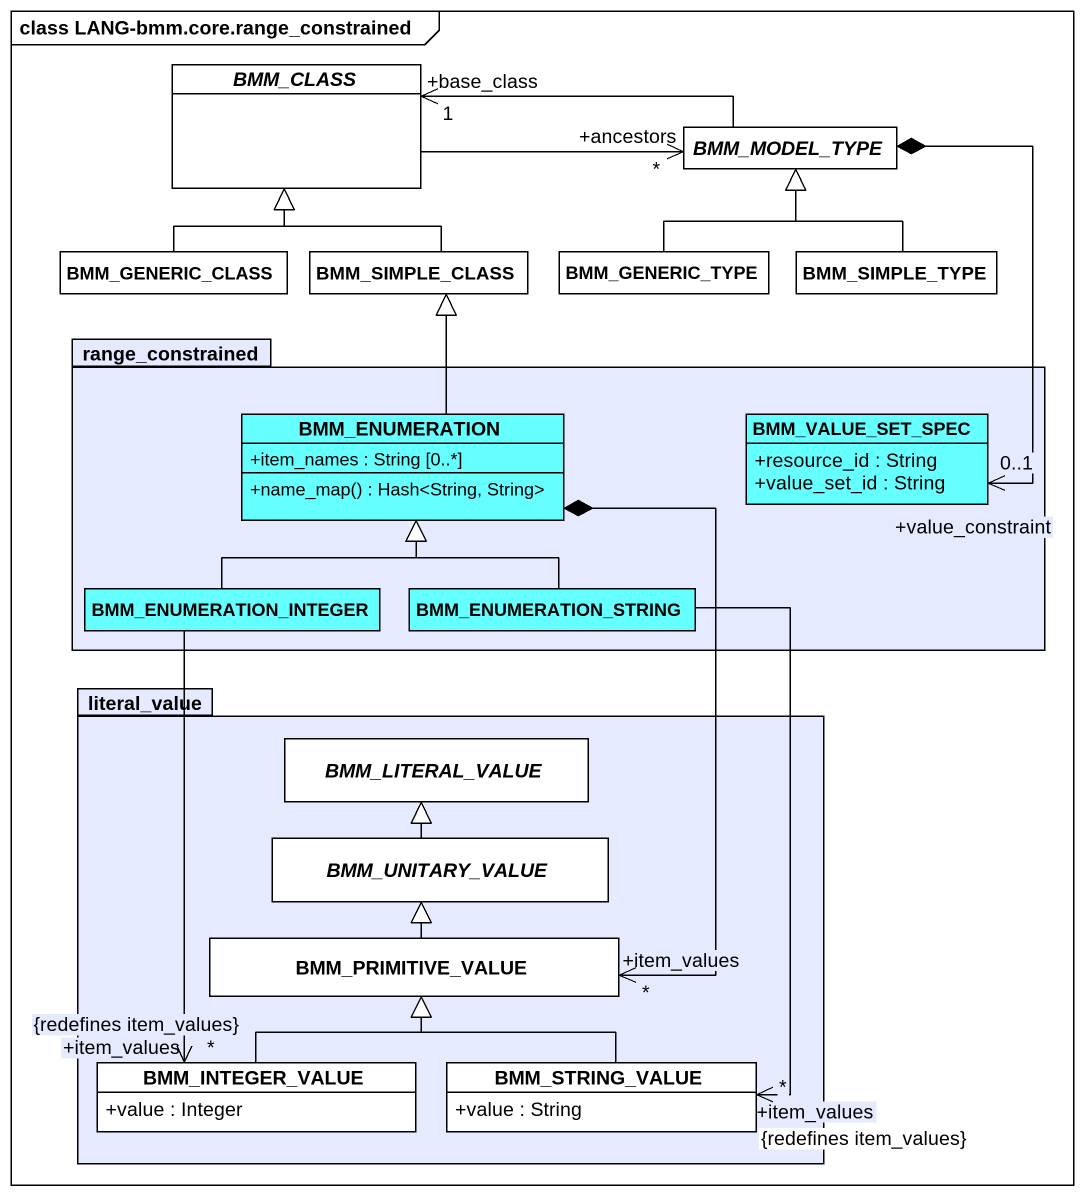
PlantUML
@startuml
mainframe class LANG-bmm.core.range_constrained
hide circle
hide empty members
skinparam classAttributeIconSize 0
abstract class BMM_CLASS #FFFFFF
abstract class BMM_MODEL_TYPE #FFFFFF
class BMM_GENERIC_CLASS #FFFFFF
class BMM_SIMPLE_CLASS #FFFFFF
class BMM_GENERIC_TYPE #FFFFFF
class BMM_SIMPLE_TYPE #FFFFFF
package range_constrained #E5EAFF {
  class BMM_ENUMERATION #66FFFF {
    +item_names : String [0..*]
    +name_map() : Hash<String, String>
  }
  class BMM_VALUE_SET_SPEC #66FFFF {
    +resource_id : String
    +value_set_id : String
  }
  class BMM_ENUMERATION_INTEGER #66FFFF
  class BMM_ENUMERATION_STRING #66FFFF
}
package literal_value #E5EAFF {
  abstract class BMM_LITERAL_VALUE #FFFFFF
  abstract class BMM_UNITARY_VALUE #FFFFFF
  class BMM_PRIMITIVE_VALUE #FFFFFF
  class BMM_INTEGER_VALUE #FFFFFF {
    +value : Integer
  }
  class BMM_STRING_VALUE #FFFFFF {
    +value : String
  }
}
BMM_MODEL_TYPE -left-> "+base_class\n1" BMM_CLASS
BMM_MODEL_TYPE "+ancestors\n*" <-left- BMM_CLASS
BMM_MODEL_TYPE *--> "+value_constraint\n0..1" BMM_VALUE_SET_SPEC
BMM_GENERIC_CLASS -up-|> BMM_CLASS
BMM_SIMPLE_CLASS -up-|> BMM_CLASS
BMM_GENERIC_TYPE -up-|> BMM_MODEL_TYPE
BMM_SIMPLE_TYPE -up-|> BMM_MODEL_TYPE
BMM_ENUMERATION -up-|> BMM_SIMPLE_CLASS
BMM_ENUMERATION_INTEGER -up-|> BMM_ENUMERATION
BMM_ENUMERATION_STRING -up-|> BMM_ENUMERATION
BMM_UNITARY_VALUE -up-|> BMM_LITERAL_VALUE
BMM_PRIMITIVE_VALUE "+item_values\n*" <-up-* BMM_ENUMERATION
BMM_PRIMITIVE_VALUE -up-|> BMM_UNITARY_VALUE
BMM_INTEGER_VALUE "+item_values\n*\n{redefines item_values}" <-up- BMM_ENUMERATION_INTEGER
BMM_INTEGER_VALUE -up-|> BMM_PRIMITIVE_VALUE
BMM_STRING_VALUE "+item_values\n*\n{redefines item_values}" <-up- BMM_ENUMERATION_STRING
BMM_STRING_VALUE -up-|> BMM_PRIMITIVE_VALUE
@enduml
